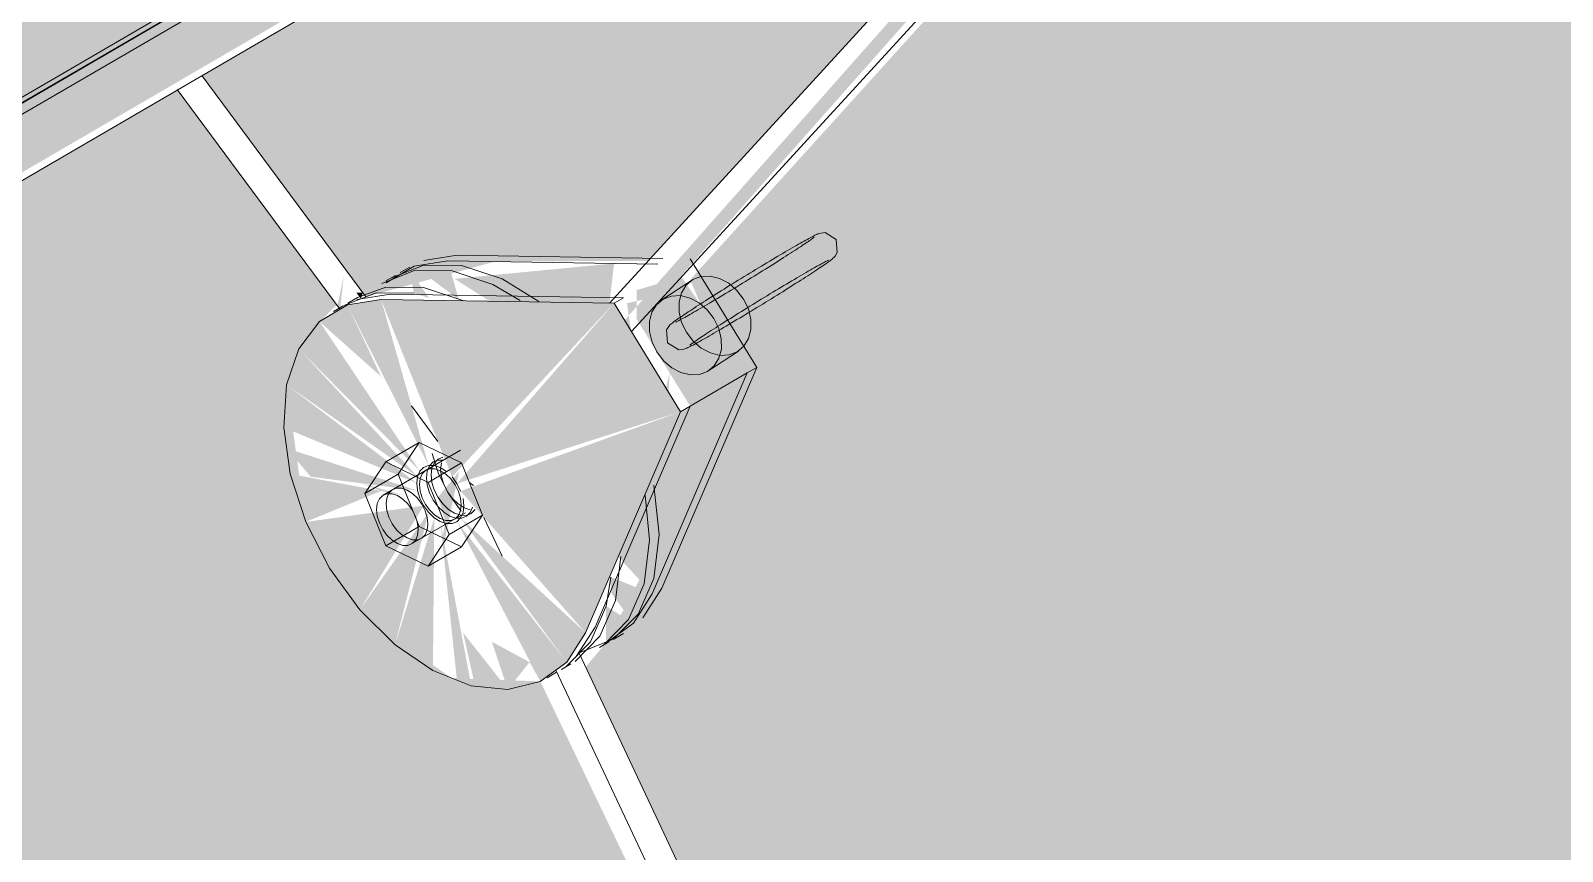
# Model space of a CAD drawing. Header units: inches. Extents: x 27328 to 120839, y -4075 to 4147.
# Drawn here: x 43895.3 to 43908.84, y -2258.09 to -2250.84 of the extents above; entities that cross this region are included whole.
import ezdxf

# ---------------------------------------------------------------- set-up
doc = ezdxf.new("R2010")
doc.units = ezdxf.units.IN
doc.header["$MEASUREMENT"] = 0
for name, color, linetype, lineweight in [('A-WALL', 113, 'Continuous', 9), ('C-BLDG-PADS', 91, 'Continuous', 9), ('Q-SPCQ', 91, 'Continuous', 9), ('S-BEAM', 12, 'Continuous', 9)]:
    doc.layers.add(name, color=color, linetype=linetype, lineweight=lineweight)

# ---------------------------------------------------------------- blocks, each defined once
blk = doc.blocks.new('Girt_Z - 8_D-707861-Axon - Looking South West')
at = {"layer": 'S-BEAM'}
for points in [[(-33120.235, -2312.77), (-30970.745, -1060.813), (-30970.898, -1060.325), (-33120.235, -2312.193)], [(-33120.235, -2313.437), (-30970.745, -1061.48), (-30970.745, -1060.964), (-33120.235, -2312.921)]]:
    blk.add_hatch(color=256, dxfattribs=at).paths.add_polyline_path(points, flags=0)
blk.add_line((-33120.235, -2313.507), (-30970.789, -1061.575), dxfattribs=at)
blk = doc.blocks.new('Basic Wall _ arcoPlus - 547 - ___-606813-Axon - Looking South West')
at = {"layer": 'A-WALL', "transparency": 33554649}
blk.add_hatch(color=256, dxfattribs=at).paths.add_polyline_path([(-33125.813, -2316.171), (-30965.33, -1057.81), (-30965.33, -1055.409), (-33125.813, -2313.769)], flags=0)
at = {"layer": 'A-WALL'}
for p, q in [((-30965.423, -1057.713), (-33125.813, -2316.019)), ((-30965.377, -1057.735), (-33125.813, -2316.068)), ((-30965.423, -1057.766), (-33125.813, -2316.072)), ((-30965.33, -1057.81), (-33125.813, -2316.171))]:
    blk.add_line(p, q, dxfattribs=at)
blk = doc.blocks.new('Basketball_Backstop-Performance_Sports_Systems-3103-Ceiling_Hung - 27_-0_ to 27_-11 7_8_-706978-Axon - Looking South West')
at = {"layer": 'Q-SPCQ'}
for points in [[(-33009.524, -2253.493), (-33009.561, -2253.246), (-33009.349, -2253.198), (-33009.25, -2253.194), (-33001.342, -2244.258), (-33001.661, -2244.444), (-33009.583, -2253.398), (-33009.524, -2253.492)], [(-33012.096, -2253.299), (-33012.064, -2253.002), (-33012.12, -2253.267)], [(-33009.003, -2254.156), (-33008.498, -2253.862), (-33009.079, -2253.012), (-33009.475, -2253.13), (-33009.477, -2253.383), (-33009.321, -2253.638)], [(-33009.25, -2253.194), (-33009.087, -2253.022), (-33009.087, -2253.015)], [(-33011.912, -2253.207), (-33011.896, -2253.154), (-33011.952, -2253.154)]]:
    blk.add_hatch(color=256, dxfattribs=at).paths.add_polyline_path(points, flags=0)
h = blk.add_hatch(color=256, dxfattribs=at)
h.paths.add_polyline_path([(-33009.738, -2256.247), (-33009.504, -2256.076), (-33009.746, -2255.924), (-33009.746, -2256.232)], flags=0)
h.paths.add_polyline_path([(-33009.504, -2256.076), (-33009.338, -2255.816), (-33009.714, -2255.663), (-33009.698, -2255.812)], flags=0)
h.paths.add_polyline_path([(-33009.338, -2255.816), (-33008.498, -2253.862), (-33009.093, -2254.218), (-33009.638, -2255.487)], flags=0)
h.paths.add_polyline_path([(-33011.176, -2255.359), (-33011.044, -2254.731), (-33011.231, -2254.963), (-33011.166, -2255.177), (-33011.188, -2255.295)], flags=0)
h.paths.add_polyline_path([(-33011.326, -2254.736), (-33011.418, -2254.545), (-33011.332, -2254.731)], flags=0)
h.paths.add_polyline_path([(-33011.145, -2252.871), (-33011.442, -2252.918), (-33011.047, -2253.214), (-33011.138, -2252.894)], flags=0)
h.paths.add_polyline_path([(-33009.716, -2253.246), (-33009.675, -2252.894), (-33011.084, -2253.03), (-33010.773, -2253.229), (-33010.161, -2253.239)], flags=0)
h.paths.add_polyline_path([(-33011.309, -2253.201), (-33011.487, -2252.945), (-33011.443, -2253.157), (-33011.314, -2253.199)], flags=0)
h = blk.add_hatch(color=256, dxfattribs=at)
h.paths.add_polyline_path([(-33010.614, -2256.661), (-33010.422, -2256.42), (-33010.755, -2256.24), (-33010.681, -2256.463)], flags=0)
h.paths.add_polyline_path([(-33011.276, -2256.494), (-33011.264, -2255.143), (-33011.611, -2256.266)], flags=0)
h.paths.add_polyline_path([(-33010.937, -2256.629), (-33011.211, -2255.177), (-33011.064, -2256.579), (-33011.031, -2256.592)], flags=0)
h.paths.add_polyline_path([(-33010.614, -2256.661), (-33011.009, -2256.16), (-33010.904, -2256.632)], flags=0)
h.paths.add_polyline_path([(-33010.327, -2256.59), (-33010.094, -2256.42), (-33011.064, -2255.178)], flags=0)
h.paths.add_polyline_path([(-33010.094, -2256.42), (-33009.927, -2256.16), (-33011.031, -2255.145)], flags=0)
h.paths.add_polyline_path([(-33011.611, -2256.266), (-33011.314, -2255.095), (-33011.922, -2255.958)], flags=0)
h.paths.add_polyline_path([(-33009.087, -2254.205), (-33009.675, -2253.246), (-33011.064, -2254.841)], flags=0)
h.paths.add_polyline_path([(-33009.927, -2256.16), (-33009.087, -2254.205), (-33011.031, -2254.907)], flags=0)
h.paths.add_polyline_path([(-33012.4, -2255.18), (-33011.734, -2254.906), (-33012.537, -2254.756)], flags=0)
h.paths.add_polyline_path([(-33011.922, -2255.958), (-33011.358, -2255.036), (-33012.4, -2255.18), (-33012.191, -2255.588)], flags=0)
h.paths.add_polyline_path([(-33011.411, -2254.903), (-33012.569, -2254.529), (-33012.357, -2254.78), (-33011.734, -2254.861)], flags=0)
h.paths.add_polyline_path([(-33011.418, -2254.838), (-33012.569, -2253.967), (-33012.595, -2254.344), (-33011.551, -2254.782)], flags=0)
h.paths.add_polyline_path([(-33011.734, -2253.214), (-33012.031, -2253.261), (-33011.314, -2254.682)], flags=0)
h.paths.add_polyline_path([(-33011.107, -2254.782), (-33009.675, -2253.246), (-33011.734, -2253.214)], flags=0)
h.paths.add_polyline_path([(-33011.411, -2254.78), (-33012.461, -2253.649), (-33012.569, -2253.967), (-33011.551, -2254.682)], flags=0)
h.paths.add_polyline_path([(-33012.278, -2253.409), (-33011.734, -2253.895), (-33012.031, -2253.261)], flags=0)
h.paths.add_polyline_path([(-33011.391, -2254.732), (-33012.278, -2253.409), (-33012.461, -2253.649), (-33011.44, -2254.682)], flags=0)
h = blk.add_hatch(color=256, dxfattribs=at)
h.paths.add_polyline_path([(-33010.345, -2256.558), (-33010.416, -2256.42), (-33010.422, -2256.42)], flags=0)
h.paths.add_polyline_path([(-33011.53, -2254.945), (-33011.91, -2254.838), (-33011.734, -2254.906)], flags=0)
for p, q in [((-33009.522, -2253.497), (-33000.746, -2243.907)), ((-33001.654, -2244.436), (-33009.716, -2253.246)), ((-33011.868, -2253.19), (-33013.319, -2251.231)), ((-33013.537, -2251.357), (-33012.097, -2253.301)), ((-33011.481, -2252.926), (-33011.565, -2252.975)), ((-33011.357, -2252.869), (-33011.061, -2252.822)), ((-33009.288, -2252.9), (-33011.145, -2252.871)), ((-33011.061, -2252.822), (-33009.243, -2252.85)), ((-33009.002, -2252.854), (-33008.414, -2253.813)), ((-33011.607, -2253), (-33011.691, -2253.049)), ((-33008.99, -2253.044), (-33009.252, -2253.217)), ((-33011.944, -2253.196), (-33012.028, -2253.245)), ((-33011.947, -2253.212), (-33011.65, -2253.165)), ((-33011.65, -2253.165), (-33009.591, -2253.197)), ((-33009.591, -2253.197), (-33009.675, -2253.246)), ((-33012.07, -2253.269), (-33012.154, -2253.318)), ((-33009.675, -2253.246), (-33011.734, -2253.214)), ((-33009.675, -2253.246), (-33009.087, -2254.205)), ((-33008.837, -2253.842), (-33008.576, -2253.669)), ((-33009.338, -2255.816), (-33008.498, -2253.862)), ((-33008.414, -2253.813), (-33009.254, -2255.767)), ((-33009.003, -2254.156), (-33008.498, -2253.862)), ((-33008.414, -2253.813), (-33008.498, -2253.862)), ((-33011.466, -2254.154), (-33011.232, -2254.469)), ((-33009.927, -2256.16), (-33009.087, -2254.205)), ((-33009.003, -2254.156), (-33009.843, -2256.111)), ((-33009.087, -2254.205), (-33009.003, -2254.156)), ((-33011.032, -2254.545), (-33011.715, -2254.943)), ((-33011.397, -2254.478), (-33011.692, -2254.649)), ((-33011.584, -2254.758), (-33011.397, -2254.478)), ((-33011.397, -2254.478), (-33011.024, -2254.658)), ((-33011.692, -2254.649), (-33011.879, -2254.93)), ((-33011.319, -2254.83), (-33011.692, -2254.649)), ((-33011.024, -2254.658), (-33011.319, -2254.83)), ((-33011.231, -2254.625), (-33011.188, -2254.608)), ((-33011.024, -2254.658), (-33010.837, -2255.119)), ((-33011.879, -2254.93), (-33011.584, -2254.758)), ((-33011.397, -2255.219), (-33011.584, -2254.758)), ((-33011.879, -2254.93), (-33011.692, -2255.391)), ((-33011.132, -2255.291), (-33011.319, -2254.83)), ((-33010.918, -2254.857), (-33010.951, -2254.834)), ((-33010.904, -2255.071), (-33010.937, -2255.105)), ((-33011.397, -2255.219), (-33011.692, -2255.391)), ((-33011.464, -2255.375), (-33010.989, -2255.099)), ((-33011.024, -2255.4), (-33011.397, -2255.219)), ((-33010.837, -2255.119), (-33011.132, -2255.291)), ((-33010.837, -2255.119), (-33011.024, -2255.4)), ((-33010.825, -2255.14), (-33010.664, -2255.482)), ((-33011.319, -2255.571), (-33011.132, -2255.291)), ((-33011.692, -2255.391), (-33011.319, -2255.571)), ((-33011.024, -2255.4), (-33011.319, -2255.571)), ((-33009.254, -2255.767), (-33009.42, -2256.027)), ((-33009.843, -2256.111), (-33010.009, -2256.371)), ((-33009.678, -2256.216), (-33009.593, -2256.167)), ((-33009.683, -2256.218), (-33009.97, -2256.331)), ((-33009.805, -2256.289), (-33009.767, -2256.267)), ((-33009.804, -2256.289), (-33009.72, -2256.24)), ((-33010.141, -2256.485), (-33010.056, -2256.436)), ((-32999.841, -2277.907), (-33009.984, -2256.341)), ((-33010.267, -2256.559), (-33010.183, -2256.51)), ((-33010.19, -2256.49), (-33000.058, -2278.033))]:
    blk.add_line(p, q, dxfattribs=at)
for points in [[(-33007.711, -2252.682, 0), (-33007.81, -2252.622, 0), (-33007.846, -2252.625, 0), (-33007.862, -2252.63, 0), (-33007.873, -2252.633, 0), (-33007.882, -2252.637, 0), (-33007.891, -2252.641, 0), (-33007.9, -2252.645, 0), (-33007.909, -2252.65, 0), (-33007.919, -2252.655, 0), (-33007.93, -2252.661, 0), (-33007.942, -2252.667, 0), (-33007.954, -2252.674, 0), (-33007.967, -2252.681, 0), (-33007.981, -2252.688, 0), (-33007.996, -2252.697, 0), (-33008.012, -2252.705, 0), (-33008.028, -2252.715, 0), (-33008.045, -2252.724, 0), (-33008.063, -2252.735, 0), (-33008.081, -2252.745, 0), (-33008.101, -2252.756, 0), (-33008.121, -2252.768, 0), (-33008.141, -2252.78, 0), (-33008.162, -2252.792, 0), (-33008.184, -2252.805, 0), (-33008.206, -2252.818, 0), (-33008.229, -2252.831, 0), (-33008.252, -2252.845, 0), (-33008.275, -2252.859, 0), (-33008.299, -2252.873, 0), (-33008.324, -2252.888, 0), (-33008.348, -2252.903, 0), (-33008.373, -2252.918, 0), (-33008.398, -2252.933, 0), (-33008.424, -2252.948, 0), (-33008.449, -2252.964, 0), (-33008.475, -2252.979, 0), (-33008.5, -2252.995, 0), (-33008.526, -2253.011, 0), (-33008.552, -2253.027, 0), (-33008.577, -2253.042, 0), (-33008.603, -2253.058, 0), (-33008.628, -2253.074, 0), (-33008.654, -2253.089, 0), (-33008.679, -2253.105, 0), (-33008.703, -2253.121, 0), (-33008.728, -2253.136, 0), (-33008.752, -2253.151, 0), (-33008.776, -2253.166, 0), (-33008.799, -2253.181, 0), (-33008.822, -2253.195, 0), (-33008.845, -2253.21, 0), (-33008.867, -2253.224, 0), (-33008.888, -2253.237, 0), (-33008.909, -2253.251, 0), (-33008.93, -2253.264, 0), (-33008.949, -2253.276, 0), (-33008.968, -2253.289, 0), (-33008.986, -2253.301, 0), (-33009.004, -2253.312, 0), (-33009.021, -2253.323, 0), (-33009.031, -2253.33, 0)], [(-33009.132, -2253.414, 0), (-33009.13, -2253.413, 0), (-33009.127, -2253.411, 0), (-33009.121, -2253.409, 0), (-33009.115, -2253.405, 0), (-33009.107, -2253.401, 0), (-33009.098, -2253.397, 0), (-33009.087, -2253.391, 0), (-33009.076, -2253.385, 0), (-33009.064, -2253.378, 0), (-33009.051, -2253.371, 0), (-33009.036, -2253.363, 0), (-33009.021, -2253.355, 0), (-33009.006, -2253.346, 0), (-33008.989, -2253.336, 0), (-33008.972, -2253.326, 0), (-33008.953, -2253.316, 0), (-33008.935, -2253.305, 0), (-33008.915, -2253.294, 0), (-33008.895, -2253.282, 0), (-33008.874, -2253.27, 0), (-33008.853, -2253.257, 0), (-33008.831, -2253.244, 0), (-33008.808, -2253.231, 0), (-33008.785, -2253.217, 0), (-33008.762, -2253.203, 0), (-33008.738, -2253.189, 0), (-33008.714, -2253.175, 0), (-33008.69, -2253.16, 0), (-33008.665, -2253.145, 0), (-33008.64, -2253.13, 0), (-33008.615, -2253.115, 0), (-33008.59, -2253.1, 0), (-33008.564, -2253.084, 0), (-33008.539, -2253.069, 0), (-33008.514, -2253.053, 0), (-33008.488, -2253.037, 0), (-33008.463, -2253.022, 0), (-33008.437, -2253.006, 0), (-33008.412, -2252.991, 0), (-33008.387, -2252.975, 0), (-33008.363, -2252.96, 0), (-33008.338, -2252.945, 0), (-33008.314, -2252.929, 0), (-33008.29, -2252.914, 0), (-33008.267, -2252.9, 0), (-33008.243, -2252.885, 0), (-33008.221, -2252.871, 0), (-33008.199, -2252.857, 0), (-33008.177, -2252.843, 0), (-33008.156, -2252.83, 0), (-33008.136, -2252.816, 0), (-33008.116, -2252.804, 0), (-33008.097, -2252.791, 0), (-33008.078, -2252.779, 0), (-33008.061, -2252.768, 0), (-33008.044, -2252.757, 0), (-33008.027, -2252.746, 0), (-33008.02, -2252.741, 0)], [(-33007.906, -2252.662, 0), (-33007.908, -2252.663, 0), (-33007.911, -2252.665, 0), (-33007.915, -2252.669, 0), (-33007.921, -2252.673, 0), (-33007.929, -2252.679, 0), (-33007.937, -2252.685, 0), (-33007.947, -2252.691, 0), (-33007.957, -2252.699, 0), (-33007.969, -2252.707, 0), (-33007.981, -2252.715, 0), (-33007.994, -2252.724, 0), (-33008.009, -2252.734, 0), (-33008.02, -2252.741, 0)], [(-33007.711, -2252.682, 0), (-33007.702, -2252.798, 0), (-33007.721, -2252.829, 0), (-33007.732, -2252.841, 0), (-33007.741, -2252.849, 0), (-33007.748, -2252.855, 0), (-33007.756, -2252.861, 0), (-33007.763, -2252.867, 0), (-33007.772, -2252.874, 0), (-33007.781, -2252.88, 0), (-33007.791, -2252.888, 0), (-33007.802, -2252.895, 0), (-33007.813, -2252.903, 0), (-33007.826, -2252.912, 0), (-33007.839, -2252.921, 0), (-33007.853, -2252.93, 0), (-33007.868, -2252.94, 0), (-33007.882, -2252.95, 0)], [(-33011.145, -2252.871, 0), (-33011.442, -2252.918, 0), (-33011.689, -2253.066, 0)], [(-33011.643, -2253.022, 0), (-33011.356, -2252.909, 0), (-33011.022, -2252.911, 0), (-33010.663, -2253.031, 0), (-33010.339, -2253.232, 0)], [(-33007.781, -2252.866, 0), (-33007.783, -2252.867, 0), (-33007.786, -2252.868, 0), (-33007.791, -2252.871, 0), (-33007.798, -2252.874, 0), (-33007.806, -2252.878, 0), (-33007.815, -2252.883, 0), (-33007.826, -2252.888, 0), (-33007.837, -2252.894, 0), (-33007.849, -2252.901, 0), (-33007.862, -2252.908, 0), (-33007.876, -2252.916, 0), (-33007.891, -2252.925, 0), (-33007.907, -2252.934, 0), (-33007.924, -2252.943, 0), (-33007.941, -2252.953, 0), (-33007.96, -2252.963, 0), (-33007.978, -2252.974, 0), (-33007.998, -2252.986, 0), (-33008.018, -2252.998, 0), (-33008.039, -2253.01, 0), (-33008.06, -2253.022, 0), (-33008.082, -2253.035, 0), (-33008.105, -2253.049, 0), (-33008.128, -2253.062, 0), (-33008.151, -2253.076, 0), (-33008.175, -2253.09, 0), (-33008.199, -2253.105, 0), (-33008.223, -2253.119, 0), (-33008.248, -2253.134, 0), (-33008.273, -2253.149, 0), (-33008.298, -2253.164, 0), (-33008.323, -2253.18, 0), (-33008.348, -2253.195, 0), (-33008.374, -2253.211, 0), (-33008.399, -2253.226, 0), (-33008.425, -2253.242, 0), (-33008.45, -2253.258, 0), (-33008.475, -2253.273, 0), (-33008.501, -2253.289, 0), (-33008.526, -2253.304, 0), (-33008.55, -2253.32, 0), (-33008.575, -2253.335, 0), (-33008.599, -2253.35, 0), (-33008.623, -2253.365, 0), (-33008.646, -2253.38, 0), (-33008.669, -2253.394, 0), (-33008.692, -2253.409, 0), (-33008.714, -2253.423, 0), (-33008.736, -2253.437, 0), (-33008.757, -2253.45, 0), (-33008.777, -2253.463, 0), (-33008.797, -2253.476, 0), (-33008.816, -2253.488, 0), (-33008.835, -2253.5, 0), (-33008.852, -2253.512, 0), (-33008.869, -2253.523, 0), (-33008.886, -2253.534, 0), (-33008.893, -2253.538, 0)], [(-33010.504, -2253.223, 0), (-33010.747, -2253.08, 0), (-33011.106, -2252.96, 0), (-33011.44, -2252.958, 0), (-33011.727, -2253.071, 0)], [(-33009.202, -2253.597, 0), (-33009.103, -2253.657, 0), (-33009.067, -2253.654, 0), (-33009.051, -2253.65, 0), (-33009.04, -2253.646, 0), (-33009.031, -2253.642, 0), (-33009.022, -2253.638, 0), (-33009.013, -2253.634, 0), (-33009.004, -2253.629, 0), (-33008.994, -2253.624, 0), (-33008.983, -2253.619, 0), (-33008.971, -2253.613, 0), (-33008.959, -2253.606, 0), (-33008.946, -2253.599, 0), (-33008.932, -2253.591, 0), (-33008.917, -2253.583, 0), (-33008.901, -2253.574, 0), (-33008.885, -2253.565, 0), (-33008.868, -2253.555, 0), (-33008.85, -2253.545, 0), (-33008.831, -2253.534, 0), (-33008.812, -2253.523, 0), (-33008.792, -2253.512, 0), (-33008.772, -2253.5, 0), (-33008.751, -2253.487, 0), (-33008.729, -2253.475, 0), (-33008.707, -2253.462, 0), (-33008.684, -2253.448, 0), (-33008.661, -2253.434, 0), (-33008.638, -2253.42, 0), (-33008.614, -2253.406, 0), (-33008.589, -2253.391, 0), (-33008.565, -2253.377, 0), (-33008.54, -2253.362, 0), (-33008.515, -2253.346, 0), (-33008.489, -2253.331, 0), (-33008.464, -2253.316, 0), (-33008.438, -2253.3, 0), (-33008.413, -2253.284, 0), (-33008.387, -2253.269, 0), (-33008.361, -2253.253, 0), (-33008.336, -2253.237, 0), (-33008.31, -2253.221, 0), (-33008.285, -2253.206, 0), (-33008.259, -2253.19, 0), (-33008.234, -2253.174, 0), (-33008.21, -2253.159, 0), (-33008.185, -2253.144, 0), (-33008.161, -2253.128, 0), (-33008.137, -2253.113, 0), (-33008.114, -2253.099, 0), (-33008.091, -2253.084, 0), (-33008.068, -2253.07, 0), (-33008.046, -2253.056, 0), (-33008.025, -2253.042, 0), (-33008.004, -2253.029, 0), (-33007.983, -2253.016, 0), (-33007.964, -2253.003, 0), (-33007.945, -2252.991, 0), (-33007.926, -2252.979, 0), (-33007.909, -2252.967, 0), (-33007.892, -2252.956, 0), (-33007.882, -2252.95, 0)], [(-33008.531, -2253.209, 0), (-33008.59, -2253.132, 0), (-33008.662, -2253.069, 0), (-33008.743, -2253.026, 0), (-33008.827, -2253.006, 0), (-33008.907, -2253.01, 0), (-33008.979, -2253.037, 0), (-33009.038, -2253.086, 0), (-33009.079, -2253.153, 0), (-33009.1, -2253.234, 0), (-33009.1, -2253.324, 0), (-33009.078, -2253.416, 0), (-33009.036, -2253.503, 0)], [(-33011.443, -2253.157, 0), (-33011.777, -2253.154, 0), (-33012.064, -2253.267, 0)], [(-33011.943, -2253.196, 0), (-33011.693, -2253.105, 0), (-33011.359, -2253.108, 0), (-33011.004, -2253.225, 0)], [(-33009.297, -2253.677, 0), (-33009.339, -2253.589, 0), (-33009.361, -2253.497, 0), (-33009.362, -2253.408, 0), (-33009.34, -2253.326, 0), (-33009.299, -2253.259, 0), (-33009.24, -2253.21, 0), (-33009.168, -2253.183, 0), (-33009.088, -2253.179, 0), (-33009.004, -2253.2, 0), (-33008.924, -2253.242, 0), (-33008.851, -2253.305, 0), (-33008.792, -2253.382, 0)], [(-33011.734, -2253.214, 0), (-33012.031, -2253.261, 0), (-33012.278, -2253.409, 0), (-33012.461, -2253.649, 0), (-33012.569, -2253.967, 0), (-33012.595, -2254.344, 0), (-33012.537, -2254.756, 0), (-33012.4, -2255.18, 0), (-33012.191, -2255.588, 0), (-33011.922, -2255.958, 0), (-33011.611, -2256.266, 0), (-33011.276, -2256.494, 0), (-33010.937, -2256.629, 0), (-33010.614, -2256.661, 0), (-33010.327, -2256.59, 0), (-33010.094, -2256.42, 0), (-33009.927, -2256.16, 0)], [(-33009.202, -2253.597, 0), (-33009.211, -2253.482, 0), (-33009.192, -2253.451, 0), (-33009.181, -2253.438, 0), (-33009.172, -2253.43, 0), (-33009.165, -2253.424, 0), (-33009.157, -2253.418, 0), (-33009.149, -2253.412, 0), (-33009.141, -2253.406, 0), (-33009.132, -2253.399, 0), (-33009.122, -2253.392, 0), (-33009.111, -2253.384, 0), (-33009.1, -2253.376, 0), (-33009.087, -2253.368, 0), (-33009.074, -2253.359, 0), (-33009.06, -2253.349, 0), (-33009.045, -2253.339, 0), (-33009.031, -2253.33, 0)], [(-33009.036, -2253.503, 0), (-33008.976, -2253.581, 0), (-33008.904, -2253.643, 0), (-33008.823, -2253.686, 0), (-33008.74, -2253.707, 0), (-33008.659, -2253.703, 0), (-33008.587, -2253.676, 0), (-33008.528, -2253.627, 0), (-33008.487, -2253.559, 0), (-33008.466, -2253.478, 0), (-33008.466, -2253.389, 0), (-33008.488, -2253.297, 0), (-33008.531, -2253.209, 0)], [(-33008.792, -2253.382, 0), (-33008.75, -2253.47, 0), (-33008.728, -2253.562, 0), (-33008.727, -2253.652, 0), (-33008.748, -2253.733, 0), (-33008.79, -2253.8, 0), (-33008.848, -2253.849, 0), (-33008.921, -2253.876, 0), (-33009.001, -2253.88, 0), (-33009.084, -2253.86, 0), (-33009.165, -2253.817, 0), (-33009.238, -2253.754, 0), (-33009.297, -2253.677, 0)], [(-33009.007, -2253.618, 0), (-33009.005, -2253.617, 0), (-33009.002, -2253.614, 0), (-33008.998, -2253.611, 0), (-33008.992, -2253.606, 0), (-33008.984, -2253.601, 0), (-33008.976, -2253.595, 0), (-33008.966, -2253.588, 0), (-33008.956, -2253.581, 0), (-33008.944, -2253.573, 0), (-33008.932, -2253.564, 0), (-33008.919, -2253.555, 0), (-33008.904, -2253.546, 0), (-33008.893, -2253.538, 0)], [(-33011.358, -2254.699, 0), (-33011.314, -2254.682, 0), (-33011.264, -2254.682, 0), (-33011.211, -2254.7, 0), (-33011.157, -2254.734, 0)], [(-33011.273, -2254.65, 0), (-33011.306, -2254.683, 0), (-33011.327, -2254.731, 0), (-33011.334, -2254.789, 0), (-33011.327, -2254.854, 0), (-33011.306, -2254.922, 0), (-33011.273, -2254.987, 0), (-33011.23, -2255.046, 0), (-33011.18, -2255.094, 0), (-33011.126, -2255.128, 0), (-33011.073, -2255.146, 0), (-33011.022, -2255.146, 0), (-33010.979, -2255.129, 0)], [(-33010.937, -2255.105, 0), (-33010.98, -2255.122, 0), (-33011.03, -2255.121, 0), (-33011.084, -2255.103, 0), (-33011.138, -2255.069, 0), (-33011.188, -2255.021, 0), (-33011.231, -2254.963, 0), (-33011.264, -2254.897, 0), (-33011.285, -2254.83, 0), (-33011.292, -2254.765, 0), (-33011.285, -2254.706, 0), (-33011.264, -2254.659, 0), (-33011.231, -2254.625, 0)], [(-33011.283, -2254.574, 0), (-33011.228, -2254.755, 0), (-33011.139, -2254.929, 0), (-33011.025, -2255.085, 0)], [(-33011.18, -2254.633, 0), (-33011.23, -2254.633, 0), (-33011.273, -2254.65, 0)], [(-33011.201, -2254.657, 0), (-33011.208, -2254.715, 0), (-33011.201, -2254.781, 0), (-33011.18, -2254.848, 0), (-33011.147, -2254.913, 0), (-33011.104, -2254.972, 0), (-33011.054, -2255.02, 0), (-33011, -2255.054, 0), (-33010.946, -2255.072, 0)], [(-33011.064, -2255.178, 0), (-33011.107, -2255.195, 0), (-33011.157, -2255.195, 0), (-33011.211, -2255.177, 0), (-33011.264, -2255.143, 0), (-33011.314, -2255.095, 0), (-33011.358, -2255.036, 0), (-33011.391, -2254.971, 0), (-33011.411, -2254.903, 0), (-33011.418, -2254.838, 0), (-33011.411, -2254.78, 0), (-33011.391, -2254.732, 0), (-33011.358, -2254.699, 0)], [(-33011.211, -2254.727, 0), (-33011.258, -2254.711, 0), (-33011.303, -2254.71, 0), (-33011.341, -2254.726, 0), (-33011.371, -2254.755, 0), (-33011.389, -2254.797, 0), (-33011.395, -2254.849, 0), (-33011.389, -2254.907, 0), (-33011.371, -2254.967, 0), (-33011.341, -2255.025, 0), (-33011.303, -2255.077, 0), (-33011.258, -2255.12, 0), (-33011.211, -2255.151, 0)], [(-33011.211, -2255.151, 0), (-33011.163, -2255.166, 0), (-33011.118, -2255.167, 0), (-33011.08, -2255.152, 0), (-33011.051, -2255.122, 0), (-33011.032, -2255.08, 0), (-33011.026, -2255.028, 0), (-33011.032, -2254.97, 0), (-33011.051, -2254.91, 0), (-33011.08, -2254.852, 0), (-33011.118, -2254.8, 0), (-33011.163, -2254.757, 0), (-33011.211, -2254.727, 0)], [(-33011.107, -2254.782, 0), (-33011.064, -2254.841, 0), (-33011.031, -2254.907, 0)], [(-33011.72, -2254.946, 0), (-33011.749, -2254.976, 0), (-33011.768, -2255.018, 0), (-33011.774, -2255.07, 0), (-33011.768, -2255.128, 0), (-33011.749, -2255.188, 0), (-33011.72, -2255.246, 0), (-33011.682, -2255.298, 0), (-33011.637, -2255.341, 0), (-33011.589, -2255.371, 0), (-33011.542, -2255.387, 0), (-33011.497, -2255.387, 0), (-33011.459, -2255.372, 0)], [(-33011.459, -2255.372, 0), (-33011.429, -2255.343, 0), (-33011.411, -2255.3, 0), (-33011.405, -2255.249, 0), (-33011.411, -2255.191, 0), (-33011.429, -2255.131, 0), (-33011.459, -2255.073, 0), (-33011.497, -2255.02, 0), (-33011.542, -2254.978, 0), (-33011.589, -2254.947, 0), (-33011.637, -2254.931, 0), (-33011.682, -2254.931, 0), (-33011.72, -2254.946, 0)], [(-33011.505, -2255.322, 0), (-33011.553, -2255.292, 0), (-33011.598, -2255.249, 0), (-33011.636, -2255.197, 0), (-33011.665, -2255.139, 0), (-33011.684, -2255.079, 0), (-33011.69, -2255.021, 0), (-33011.684, -2254.969, 0), (-33011.665, -2254.927, 0), (-33011.636, -2254.897, 0), (-33011.598, -2254.882, 0), (-33011.553, -2254.882, 0), (-33011.505, -2254.898, 0)], [(-33011.505, -2254.898, 0), (-33011.457, -2254.929, 0), (-33011.413, -2254.971, 0), (-33011.375, -2255.024, 0), (-33011.345, -2255.082, 0), (-33011.327, -2255.142, 0), (-33011.32, -2255.2, 0), (-33011.327, -2255.251, 0), (-33011.345, -2255.294, 0), (-33011.375, -2255.323, 0), (-33011.413, -2255.338, 0), (-33011.457, -2255.338, 0), (-33011.505, -2255.322, 0)], [(-33009.767, -2256.267, 0), (-33009.547, -2256.044, 0), (-33009.409, -2255.728, 0), (-33009.362, -2255.339, 0), (-33009.401, -2254.944, 0)], [(-33009.325, -2254.856, 0), (-33009.277, -2255.29, 0), (-33009.325, -2255.679, 0), (-33009.463, -2255.995, 0), (-33009.683, -2256.218, 0)], [(-33011.01, -2254.974, 0), (-33011.003, -2255.039, 0), (-33011.01, -2255.097, 0), (-33011.031, -2255.145, 0), (-33011.064, -2255.178, 0)], [(-33010.979, -2255.129, 0), (-33010.946, -2255.096, 0), (-33010.926, -2255.048, 0)], [(-33009.614, -2255.486, 0), (-33009.661, -2255.875, 0), (-33009.8, -2256.191, 0), (-33010.02, -2256.414, 0)], [(-33010.104, -2256.463, 0), (-33009.884, -2256.24, 0), (-33009.746, -2255.924, 0), (-33009.704, -2255.669, 0)], [(-33009.738, -2256.247, 0), (-33009.504, -2256.076, 0), (-33009.338, -2255.816, 0)]]:
    blk.add_polyline3d(points, dxfattribs=at)

msp = doc.modelspace()

# ---------------------------------------------------------------- hatches: boundary and pattern name
at = {"layer": 'C-BLDG-PADS'}
h = msp.add_hatch(color=256, dxfattribs=at)
h.paths.add_polyline_path([(43789.897, -2637.301), (43875.602, -2587.431), (43875.818, -2587.748), (43875.602, -2587.873), (43875.818, -2589.385), (43875.938, -2589.28), (43875.938, -2548.166), (43868.996, -2552.209), (43868.996, -2586.138), (43866.976, -2587.315), (43866.236, -2586.958), (43866.236, -2553.817), (43801.216, -2591.63), (43798.193, -2590.168), (43795.866, -2591.403), (43795.522, -2590.906), (43795.624, -2588.728), (43866.236, -2547.6), (43866.236, -2513.222), (43795.104, -2554.56), (43795.104, -2629.669), (43789.897, -2632.702), (43789.897, -2636.73)], flags=0)
h.paths.add_polyline_path([(43795.104, -2548.354), (43868.996, -2505.123), (43868.996, -2470.84), (43795.104, -2513.878), (43795.104, -2548.04)], flags=0)
h.paths.add_polyline_path([(43868.996, -2545.992), (43875.938, -2541.949), (43875.938, -2518.302), (43868.996, -2514.945), (43868.996, -2529.592)], flags=0)
h.paths.add_polyline_path([(43795.104, -2507.672), (43868.996, -2464.441), (43868.996, -2430.158), (43795.104, -2473.196), (43795.104, -2507.358)], flags=0)
h.paths.add_polyline_path([(43795.104, -2466.99), (43868.996, -2423.759), (43868.996, -2389.476), (43795.104, -2432.514), (43795.104, -2466.676)], flags=0)
h.paths.add_polyline_path([(43795.104, -2426.308), (43868.996, -2383.077), (43868.996, -2382.729), (43908.085, -2359.962), (43908.085, -2330.786), (43929.123, -2318.533), (43927.366, -2314.797), (43795.104, -2391.832), (43795.104, -2425.994)], flags=0)
h.paths.add_polyline_path([(43795.104, -2385.626), (43925.075, -2309.925), (43912.347, -2282.863), (43795.104, -2351.15), (43795.104, -2385.312)], flags=0)
h.paths.add_polyline_path([(43795.104, -2344.944), (43910.056, -2277.991), (43899.805, -2256.59), (43899.025, -2256.562), (43898.355, -2256.102), (43897.732, -2255.178), (43897.563, -2253.967), (43897.854, -2253.409), (43898.007, -2253.261), (43896.599, -2251.359), (43795.104, -2310.474), (43795.104, -2344.63)], flags=0)
h.paths.add_polyline_path([(43929.338, -2318.407), (43930.316, -2317.752), (43930.475, -2316.781), (43931.052, -2316.545), (43931.884, -2316.677), (43932.189, -2316.747), (43936.446, -2314.267), (43935.329, -2310.159), (43927.581, -2314.672), (43929.231, -2318.182)], flags=0)
h.paths.add_polyline_path([(43989.755, -2312.394), (44145.976, -2221.404), (44143.897, -2188.68), (43989.755, -2278.459), (43989.755, -2309.449)], flags=0)
h.paths.add_polyline_path([(43939.094, -2311.755), (43939.094, -2307.966), (43938.205, -2308.484), (43939.065, -2311.648)], flags=0)
h.paths.add_polyline_path([(43925.29, -2309.8), (43933.872, -2304.801), (43925.779, -2275.04), (43912.562, -2282.738), (43924.997, -2309.178)], flags=0)
h.paths.add_polyline_path([(43945.712, -2307.944), (43945.853, -2307.9), (43946.179, -2306.572), (43946.029, -2303.927), (43945.712, -2304.112), (43945.712, -2307.921)], flags=0)
h.paths.add_polyline_path([(43949.334, -2306.761), (43949.523, -2306.4), (43949.412, -2306.444)], flags=0)
h.paths.add_polyline_path([(43936.748, -2303.127), (43939.094, -2301.76), (43939.094, -2267.284), (43928.654, -2273.365), (43936.588, -2302.541)], flags=0)
h.paths.add_polyline_path([(43945.712, -2297.905), (43946.179, -2297.633), (43946.098, -2266.675), (43945.712, -2266.681), (43945.712, -2293.708)], flags=0)
h.paths.add_polyline_path([(43948.052, -2296.543), (43948.735, -2296.145), (43948.843, -2295.701), (43948.052, -2283.235), (43948.052, -2293.708)], flags=0)
h.paths.add_polyline_path([(43058.251, -2290.267), (43058.251, -2251.265), (42909.477, -2179.317), (42908.113, -2200.713), (42895.99, -2207.775), (42895.063, -2207.327), (42895.435, -2201.493), (42893.515, -2200.564), (42893.717, -2210.742), (42893.92, -2210.795), (43026.517, -2274.92)], flags=0)
h.paths.add_polyline_path([(43910.271, -2277.866), (43924.322, -2269.682), (43916.229, -2239.925), (43909.378, -2243.916), (43901.129, -2253.038), (43901.557, -2254.04), (43900.386, -2256.249), (43900.205, -2256.463), (43909.009, -2275.184)], flags=0)
h.paths.add_polyline_path([(43991.24, -2271.388), (44028.384, -2249.571), (44008.535, -2240.165), (44008.567, -2240.732), (44008.773, -2241.005), (44008.723, -2241.58), (44008.39, -2241.58), (44008.241, -2242.188), (43996.26, -2262.767)], flags=0)
h.paths.add_polyline_path([(43989.755, -2270.245), (44006.255, -2241.906), (44006.006, -2241.764), (44005.818, -2240.319), (44004.968, -2240.539), (44004.617, -2240.539), (44004.807, -2239.183), (44005.182, -2238.78), (44005.407, -2238.459), (43996.216, -2234.014), (43989.755, -2237.777), (43989.755, -2264.374)], flags=0)
h.paths.add_polyline_path([(43927.197, -2268.007), (43939.094, -2261.078), (43939.094, -2240.137), (43926.403, -2233.999), (43919.137, -2238.368), (43926.072, -2263.871)], flags=0)
h.paths.add_polyline_path([(43945.712, -2257.223), (43946.375, -2256.837), (43945.712, -2248.784), (43945.712, -2251.056)], flags=0)
h.paths.add_polyline_path([(43900.939, -2254.033), (43900.948, -2253.862), (43900.915, -2253.994)], flags=0)
h.paths.add_polyline_path([(43898.263, -2253.19), (43899.407, -2252.877), (43900.759, -2252.871), (43908.471, -2244.444), (43896.814, -2251.233), (43898.26, -2253.186)], flags=0)
h.paths.add_polyline_path([(44030.511, -2248.515), (44143.517, -2182.695), (44141.406, -2149.449), (43999.85, -2231.897), (44030.575, -2246.994), (44030.722, -2247.597), (44030.575, -2248.371)], flags=0)
h.paths.add_polyline_path([(43058.251, -2245.606), (43058.251, -2210.586), (42911.993, -2139.855), (42909.827, -2173.827), (43026.517, -2230.259)], flags=0)
h.paths.add_polyline_path([(44006.352, -2241.738), (44006.379, -2241.58), (44006.287, -2241.618)], flags=0)
h.paths.add_polyline_path([(44006.561, -2241.379), (44006.422, -2241.187), (44006.473, -2241.336)], flags=0)
h.paths.add_polyline_path([(44005.818, -2241.226), (44004.709, -2240.69), (44005.733, -2240.899), (44005.808, -2241.187)], flags=0)
h.paths.add_polyline_path([(43939.094, -2236.262), (43939.094, -2226.607), (43930.038, -2231.882), (43936.079, -2234.804)], flags=0)
h.paths.add_polyline_path([(43989.755, -2231.571), (43990.394, -2231.199), (43989.755, -2230.889)], flags=0)
h.paths.add_polyline_path([(43994.028, -2229.082), (44141.026, -2143.464), (44138.915, -2110.223), (43993.35, -2195.007), (44012.708, -2204.606), (44012.854, -2205.21), (44012.534, -2206.37), (44011.76, -2207.224), (44011.17, -2207.342), (44007.45, -2205.7), (43990.628, -2197.565), (43989.755, -2198.073), (43989.861, -2227.066), (43992.898, -2228.535)], flags=0)
h.paths.add_polyline_path([(43058.251, -2204.921), (43058.251, -2169.904), (42990.709, -2137.24), (42982.606, -2141.96), (42964.866, -2133.381), (42964.866, -2124.742), (42937.49, -2111.503), (42929.386, -2116.223), (42913.975, -2108.77), (42912.344, -2134.359), (43049.905, -2200.885)], flags=0)
h.paths.add_polyline_path([(44184.405, -2199.021), (44340.626, -2108.031), (44338.548, -2075.307), (44184.405, -2165.086), (44184.405, -2184.118)], flags=0)
h.paths.add_polyline_path([(43058.251, -2164.239), (43058.251, -2132.419), (43025.872, -2116.76), (42996.023, -2134.145), (43026.517, -2148.892)], flags=0)
h.paths.add_polyline_path([(44184.405, -2158.88), (44338.168, -2069.322), (44336.056, -2036.076), (44184.405, -2124.404), (44184.405, -2143.436)], flags=0)
h.paths.add_polyline_path([(42964.866, -2119.077), (42964.866, -2102.869), (42979.511, -2094.339), (42951.167, -2080.632), (42945.551, -2083.903), (42945.551, -2106.808), (42942.803, -2108.408), (42964.567, -2118.933)], flags=0)
h.paths.add_polyline_path([(44184.405, -2118.198), (44335.676, -2030.091), (44333.565, -1996.85), (44186.594, -2082.453), (44187.549, -2082.869), (44184.405, -2084.7), (44184.405, -2102.754)], flags=0)
h.paths.add_polyline_path([(44406.523, -2069.65), (44535.276, -1994.658), (44533.198, -1961.934), (44434.046, -2019.685), (44406.523, -2066.956)], flags=0)
h.paths.add_polyline_path([(44406.523, -2063.262), (44430.791, -2021.58), (44398.975, -2040.111), (44397.614, -2045.662), (44404.859, -2041.443), (44406.707, -2042.336), (44406.707, -2043.376), (44407.716, -2042.936), (44407.716, -2045.479), (44408.686, -2046.16), (44406.707, -2047.312), (44406.523, -2061.651)], flags=0)
h.paths.add_polyline_path([(44380.339, -2055.724), (44384.713, -2053.119), (44383.609, -2049.061), (44379.055, -2051.713), (44379.267, -2055.454), (44380.164, -2055.579), (44380.322, -2055.705)], flags=0)
h.paths.add_polyline_path([(44387.374, -2050.657), (44387.374, -2046.868), (44386.485, -2047.386), (44387.345, -2050.549)], flags=0)
h.paths.add_polyline_path([(44393.992, -2046.846), (44394.133, -2046.802), (44394.459, -2044.587), (44394.24, -2042.869), (44393.992, -2043.013), (44393.992, -2046.823)], flags=0)
h.paths.add_polyline_path([(44379.055, -2045.507), (44382.152, -2043.703), (44379.055, -2032.315)], flags=0)
h.paths.add_polyline_path([(44385.028, -2042.028), (44387.374, -2040.662), (44387.374, -2006.186), (44379.055, -2011.031), (44379.055, -2020.066), (44380.446, -2025.181)], flags=0)
h.paths.add_polyline_path([(44393.992, -2036.807), (44394.459, -2036.535), (44394.378, -2005.577), (44393.992, -2005.583), (44393.992, -2018.605)], flags=0)
h.paths.add_polyline_path([(44396.578, -2001.098), (44395.927, -2001.73), (44396.33, -2001.711), (44396.571, -2001.118)], flags=0)
h.paths.add_polyline_path([(44396.332, -2035.445), (44397.015, -2035.047), (44406.873, -1994.829), (44396.571, -2001.026), (44396.511, -2002.35), (44396.17, -2002.39), (44395.943, -2002.664), (44396.968, -2003.307), (44396.968, -2004.855), (44396.511, -2004.903), (44396.332, -2005.002), (44396.332, -2017.469)], flags=0)
h.paths.add_polyline_path([(44400.75, -2032.871), (44436.258, -2012.19), (44454.528, -1980.812), (44454.279, -1980.67), (44454.091, -1979.225), (44453.273, -1979.427), (44452.89, -1979.445), (44453.037, -1978.169), (44453.455, -1977.686), (44453.68, -1977.365), (44444.489, -1972.92), (44410.608, -1992.654), (44405.072, -2015.239)], flags=0)
h.paths.add_polyline_path([(44457.046, -1979.784), (44456.617, -1980.132), (44456.754, -1980.03), (44457.039, -1979.79)], flags=0)
h.paths.add_polyline_path([(44439.513, -2010.294), (44476.658, -1988.477), (44456.814, -1979.088), (44457.039, -1979.734), (44457.046, -1979.784), (44457.046, -1980.522), (44456.717, -1980.522), (44456.504, -1981.111), (44450.704, -1991.073)], flags=0)
h.paths.add_polyline_path([(44379.055, -2004.825), (44387.374, -1999.98), (44387.374, -1979.046), (44379.055, -1975.023), (44379.055, -1984.298)], flags=0)
h.paths.add_polyline_path([(44393.992, -1996.125), (44408.647, -1987.59), (44418.503, -1947.379), (44393.992, -1961.655), (44393.992, -1978.372), (44397.669, -1980.388), (44397.816, -1980.991), (44397.495, -1982.152), (44396.721, -1983.006), (44396.132, -1983.124), (44393.992, -1982.503), (44393.992, -1984.298)], flags=0)
h.paths.add_polyline_path([(44478.784, -1987.421), (44532.818, -1955.949), (44530.707, -1922.703), (44448.123, -1970.803), (44478.849, -1985.9), (44478.995, -1986.503), (44478.849, -1987.277)], flags=0)
h.paths.add_polyline_path([(44412.382, -1985.414), (44438.667, -1970.105), (44432.53, -1967.029), (44432.372, -1966.38), (44432.53, -1965.546), (44433.246, -1964.438), (44433.933, -1964.078), (44434.499, -1964.214), (44442.302, -1967.988), (44530.327, -1916.718), (44528.215, -1883.477), (44441.623, -1933.913), (44460.981, -1943.512), (44461.127, -1944.116), (44460.807, -1945.276), (44460.033, -1946.13), (44459.444, -1946.248), (44455.723, -1944.606), (44437.989, -1936.03), (44422.18, -1945.44), (44412.517, -1984.866)], flags=0)
h.paths.add_polyline_path([(44454.626, -1980.644), (44454.653, -1980.486), (44454.56, -1980.524)], flags=0)
h.paths.add_polyline_path([(44454.835, -1980.285), (44454.696, -1980.093), (44454.746, -1980.242)], flags=0)
h.paths.add_polyline_path([(44454.091, -1980.132), (44452.983, -1979.596), (44453.978, -1979.697), (44454.081, -1980.093)], flags=0)
h.paths.add_polyline_path([(44387.374, -1975.171), (44387.374, -1965.509), (44381.244, -1969.08), (44382.199, -1969.496), (44379.223, -1971.229), (44386.591, -1974.793)], flags=0)
h.paths.add_polyline_path([(44573.706, -1972.275), (44729.927, -1881.285), (44727.849, -1848.561), (44573.706, -1938.34), (44573.706, -1956.522)], flags=0)
h.paths.add_polyline_path([(44573.706, -1932.134), (44727.468, -1842.576), (44725.357, -1809.33), (44573.706, -1897.658), (44573.706, -1931.359)], flags=0)
h.paths.add_polyline_path([(44573.706, -1891.452), (44724.977, -1803.345), (44722.866, -1770.105), (44573.706, -1856.982), (44573.706, -1860.879)], flags=0)
h.paths.add_polyline_path([(45084.478, -1883.28), (45155.909, -1841.675), (45151.595, -1839.589), (45145.534, -1843.12), (45144.61, -1842.507), (45144.61, -1836.659), (45137.318, -1833.133), (45131.677, -1836.418), (45130.75, -1835.97), (45129.607, -1817.974), (45084.478, -1844.259)], flags=0)
h.paths.add_polyline_path([(44768.356, -1858.902), (44924.565, -1767.712), (44922.499, -1735.188), (44768.356, -1824.967), (44768.356, -1836.862)], flags=0)
h.paths.add_polyline_path([(45084.478, -1838.043), (45129.227, -1811.979), (45127.116, -1778.738), (45084.478, -1803.572), (45084.478, -1829.594)], flags=0)
h.paths.add_polyline_path([(44768.356, -1818.761), (44922.119, -1729.203), (44920.007, -1695.957), (44768.356, -1784.286), (44768.356, -1786.783)], flags=0)
h.paths.add_polyline_path([(45084.478, -1797.366), (45126.735, -1772.753), (45124.624, -1739.507), (45084.478, -1762.89), (45084.478, -1767.712)], flags=0)
h.paths.add_polyline_path([(44768.356, -1778.079), (44919.627, -1689.972), (44917.516, -1656.732), (44768.356, -1743.609), (44768.356, -1767.712)], flags=0)
h.paths.add_polyline_path([(45084.478, -1756.684), (45124.244, -1733.523), (45122.133, -1700.277), (45084.478, -1722.208)], flags=0)
h.paths.add_polyline_path([(44963.007, -1745.529), (45075.516, -1679.999), (45076.023, -1680.244), (45119.261, -1655.061), (45117.149, -1621.815), (44963.007, -1711.595), (44963.007, -1742.364)], flags=0)
h.paths.add_polyline_path([(45084.478, -1716.002), (45121.752, -1694.292), (45119.641, -1661.046), (45081.845, -1683.06), (45084.478, -1684.333), (45084.478, -1706.26)], flags=0)
h.paths.add_polyline_path([(44963.007, -1705.388), (45116.769, -1615.83), (45114.658, -1582.584), (44963.007, -1670.913)], flags=0)
h.paths.add_polyline_path([(44963.007, -1664.706), (45114.278, -1576.599), (45112.167, -1543.359), (44963.007, -1630.236), (44963.007, -1659.685)], flags=0)
h.paths.add_polyline_path([(45157.657, -1632.156), (45313.878, -1541.166), (45311.8, -1508.442), (45157.657, -1598.222), (45157.657, -1629.828)], flags=0)
h.paths.add_polyline_path([(45157.657, -1592.015), (45311.42, -1502.457), (45309.308, -1469.211), (45157.657, -1557.54), (45157.657, -1582.066)], flags=0)
h.paths.add_polyline_path([(45157.657, -1551.333), (45308.928, -1463.226), (45306.817, -1429.986), (45157.657, -1516.863), (45157.657, -1538.747)], flags=0)
h.paths.add_polyline_path([(45352.308, -1518.783), (45508.529, -1427.793), (45506.45, -1395.069), (45352.308, -1484.849), (45352.308, -1496.318)], flags=0)
h.paths.add_polyline_path([(45352.308, -1478.642), (45506.07, -1389.084), (45503.959, -1355.838), (45352.308, -1444.167), (45352.308, -1458.491)], flags=0)
h.paths.add_polyline_path([(45845.907, -1439.791), (45937.367, -1386.52), (45925.585, -1381.055), (45925.431, -1381.107), (45922.763, -1382.661), (45922.763, -1385.684), (45922.471, -1385.854), (45916.586, -1383.008), (45916.586, -1376.47), (45902.747, -1369.778), (45902.074, -1370.17), (45900.091, -1369.211), (45845.907, -1400.77), (45845.907, -1415.403)], flags=0)
h.paths.add_polyline_path([(45352.308, -1437.96), (45503.579, -1349.854), (45501.468, -1316.613), (45354.496, -1402.215), (45355.451, -1402.632), (45352.308, -1404.463), (45352.308, -1409.693)], flags=0)
h.paths.add_polyline_path([(45546.958, -1405.41), (45703.179, -1314.42), (45701.101, -1281.696), (45546.958, -1371.476), (45546.958, -1396.42)], flags=0)
h.paths.add_polyline_path([(45845.907, -1394.553), (45899.856, -1363.13), (45899.856, -1361.11), (45869.417, -1346.389), (45843.056, -1361.743), (45843.056, -1372.178), (45845.167, -1370.948), (45845.907, -1371.305), (45845.907, -1389.147)], flags=0)
h.paths.add_polyline_path([(45546.958, -1365.269), (45700.721, -1275.711), (45700.482, -1271.961), (45671.791, -1258.085), (45546.958, -1330.794), (45546.958, -1351.723)], flags=0)
h.paths.add_polyline_path([(45843.056, -1355.537), (45863.417, -1343.487), (45854.13, -1338.996), (45846.637, -1343.36), (45844.42, -1342.05), (45844.42, -1341.57), (45843.056, -1341.151), (45843.056, -1349.904)], flags=0)
h.paths.add_polyline_path([(45546.958, -1324.587), (45665.969, -1255.27), (45633.635, -1239.633), (45546.958, -1290.117), (45546.958, -1296.871)], flags=0)

# ---------------------------------------------------------------- block references
at = {"layer": 'A-WALL'}
msp.add_blockref('Basic Wall _ arcoPlus - 547 - ___-606813-Axon - Looking South West', (76910.132, 0), dxfattribs=at)
at = {"layer": 'Q-SPCQ'}
msp.add_blockref('Basketball_Backstop-Performance_Sports_Systems-3103-Ceiling_Hung - 27_-0_ to 27_-11 7_8_-706978-Axon - Looking South West', (76910.132, 0), dxfattribs=at)
at = {"layer": 'S-BEAM'}
msp.add_blockref('Girt_Z - 8_D-707861-Axon - Looking South West', (76910.132, 0), dxfattribs=at)

doc.saveas('drawing.dxf')
